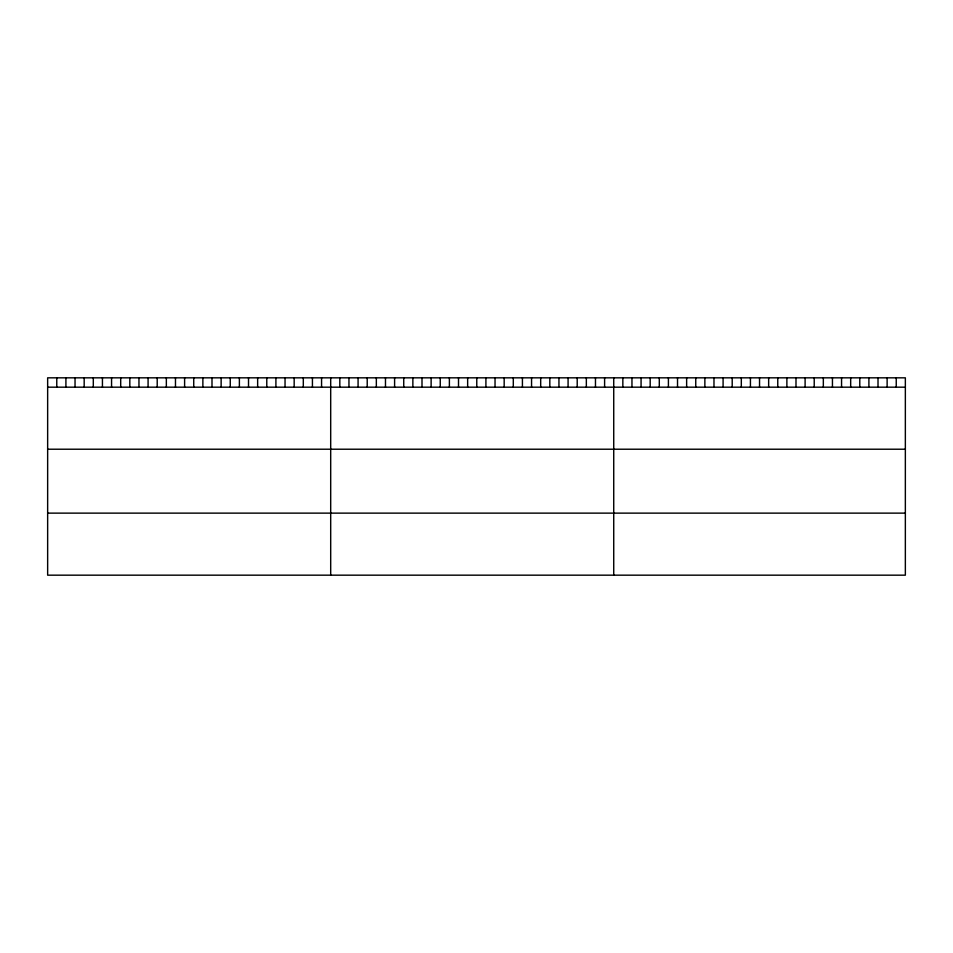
<?xml version="1.0" encoding="UTF-8"?>
<svg xmlns="http://www.w3.org/2000/svg" width="953" height="953" viewBox="0 0 953 953"><rect width="100%" height="100%" fill="white"/><g stroke="black" fill="none" stroke-linecap="round" stroke-linejoin="round"><path stroke-width="1.43" d="M905.35 387.18L905.35 575.171L47.65 575.171L47.65 377.829L905.35 377.829L905.35 387.18L47.65 387.18M47.65 449.22L905.35 449.22M47.65 513.131L905.35 513.131M896.237 377.829L896.237 387.18M887.124 377.829L887.124 387.18M878.011 377.829L878.011 387.18M868.898 377.829L868.898 387.18M859.785 377.829L859.785 387.18M850.672 377.829L850.672 387.18M841.559 377.829L841.559 387.18M832.445 377.829L832.445 387.18M823.332 377.829L823.332 387.18M814.219 377.829L814.219 387.18M805.106 377.829L805.106 387.18M795.993 377.829L795.993 387.18M786.88 377.829L786.88 387.18M777.767 377.829L777.767 387.18M768.654 377.829L768.654 387.18M759.541 377.829L759.541 387.18M750.428 377.829L750.428 387.18M741.315 377.829L741.315 387.18M732.202 377.829L732.202 387.18M723.089 377.829L723.089 387.18M713.976 377.829L713.976 387.18M704.863 377.829L704.863 387.18M695.75 377.829L695.75 387.18M686.636 377.829L686.636 387.18M677.523 377.829L677.523 387.18M668.41 377.829L668.41 387.18M659.297 377.829L659.297 387.18M650.184 377.829L650.184 387.18M641.071 377.829L641.071 387.18M631.958 377.829L631.958 387.18M622.845 377.829L622.845 387.18M613.732 377.829L613.732 575.171M604.607 377.829L604.607 387.18M595.47 377.829L595.47 387.18M586.345 377.829L586.345 387.18M577.208 377.829L577.208 387.18M568.083 377.829L568.083 387.18M558.946 377.829L558.946 387.18M549.821 377.829L549.821 387.18M540.685 377.829L540.685 387.18M531.56 377.829L531.56 387.18M522.423 377.829L522.423 387.18M513.298 377.829L513.298 387.18M504.173 377.829L504.173 387.18M495.036 377.829L495.036 387.18M485.911 377.829L485.911 387.18M476.774 377.829L476.774 387.18M467.649 377.829L467.649 387.18M458.512 377.829L458.512 387.18M449.387 377.829L449.387 387.18M440.25 377.829L440.25 387.18M431.125 377.829L431.125 387.18M422 377.829L422 387.18M412.863 377.829L412.863 387.18M403.738 377.829L403.738 387.18M394.602 377.829L394.602 387.18M385.477 377.829L385.477 387.18M376.34 377.829L376.34 387.18M367.215 377.829L367.215 387.18M358.078 377.829L358.078 387.18M348.953 377.829L348.953 387.18M339.816 377.829L339.816 387.18M330.691 377.829L330.691 575.171M321.566 377.829L321.566 387.18M312.429 377.829L312.429 387.18M303.304 377.829L303.304 387.18M294.167 377.829L294.167 387.18M285.042 377.829L285.042 387.18M275.905 377.829L275.905 387.18M266.78 377.829L266.78 387.18M257.644 377.829L257.644 387.18M248.519 377.829L248.519 387.18M239.382 377.829L239.382 387.18M230.257 377.829L230.257 387.18M221.132 377.829L221.132 387.18M211.995 377.829L211.995 387.18M202.87 377.829L202.87 387.18M193.733 377.829L193.733 387.18M184.608 377.829L184.608 387.18M175.471 377.829L175.471 387.18M166.346 377.829L166.346 387.18M157.209 377.829L157.209 387.18M148.084 377.829L148.084 387.18M138.959 377.829L138.959 387.18M129.822 377.829L129.822 387.18M120.697 377.829L120.697 387.18M111.561 377.829L111.561 387.18M102.436 377.829L102.436 387.18M93.299 377.829L93.299 387.18M84.174 377.829L84.174 387.18M75.037 377.829L75.037 387.18M65.912 377.829L65.912 387.18M56.775 377.829L56.775 387.18"/></g></svg>
